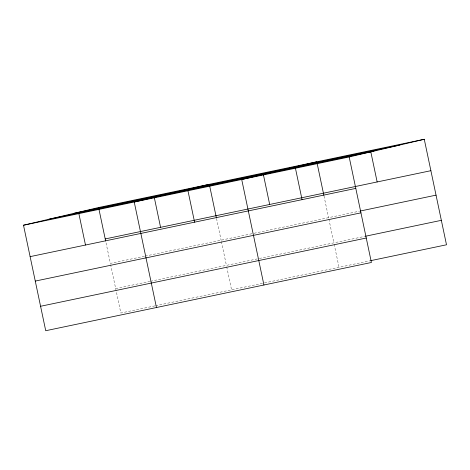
<?xml version="1.0" encoding="UTF-8"?>
<svg xmlns="http://www.w3.org/2000/svg" width="470" height="470" viewBox="0 0 470 470"><rect width="100%" height="100%" fill="white"/><g stroke="black" fill="none" stroke-linecap="round" stroke-linejoin="round"><path stroke-width="0.35" stroke-dasharray="2.35 1.76" d="M144.437 256.244L110.368 263.382L105.803 241.727M145.148 256.097L253.336 233.425M254.053 233.273L359.374 211.206M115.673 288.574L149.742 281.43M150.453 281.283L258.647 258.612M259.364 258.465L364.685 236.398M154.894 305.882L120.825 313.02L110.662 264.78M155.605 305.729L263.799 283.063M264.516 282.911L369.837 260.844M324.006 196.008L328.565 217.663M328.865 219.061L333.876 242.849M334.17 244.247L339.029 267.301M216.529 218.526L221.094 240.182M221.388 241.58L226.405 265.368M226.699 266.766L231.557 289.82"/><path stroke-width="0.7" d="M424.269 139.279L349.175 156.98L371.406 262.483L45.731 330.721L23.5 225.218L98.594 207.517L424.269 139.279L446.5 244.782L370.554 260.691M209.32 184.316L134.232 202.018L156.463 307.521M316.798 161.797L241.703 179.499L263.934 285.002M73.814 213.357L399.488 145.118M48.281 219.378L373.956 151.14M23.5 225.218L349.175 156.98M105.215 238.936L430.89 170.692M30.121 256.638L355.796 188.394M360.09 211.059L436.043 195.144M35.273 281.084L360.948 212.845M365.402 236.246L441.348 220.33M40.579 306.276L366.253 238.032M370.683 151.252L377.152 181.955M317.097 163.225L323.859 195.309M295.436 168.242L302.057 199.656M263.359 174.488L269.68 204.474M209.626 185.744L216.382 217.827M187.965 190.761L194.586 222.175M154.26 197.347L160.576 227.333M98.594 207.517L105.656 241.028M78.866 213.621L85.487 245.035"/></g></svg>
